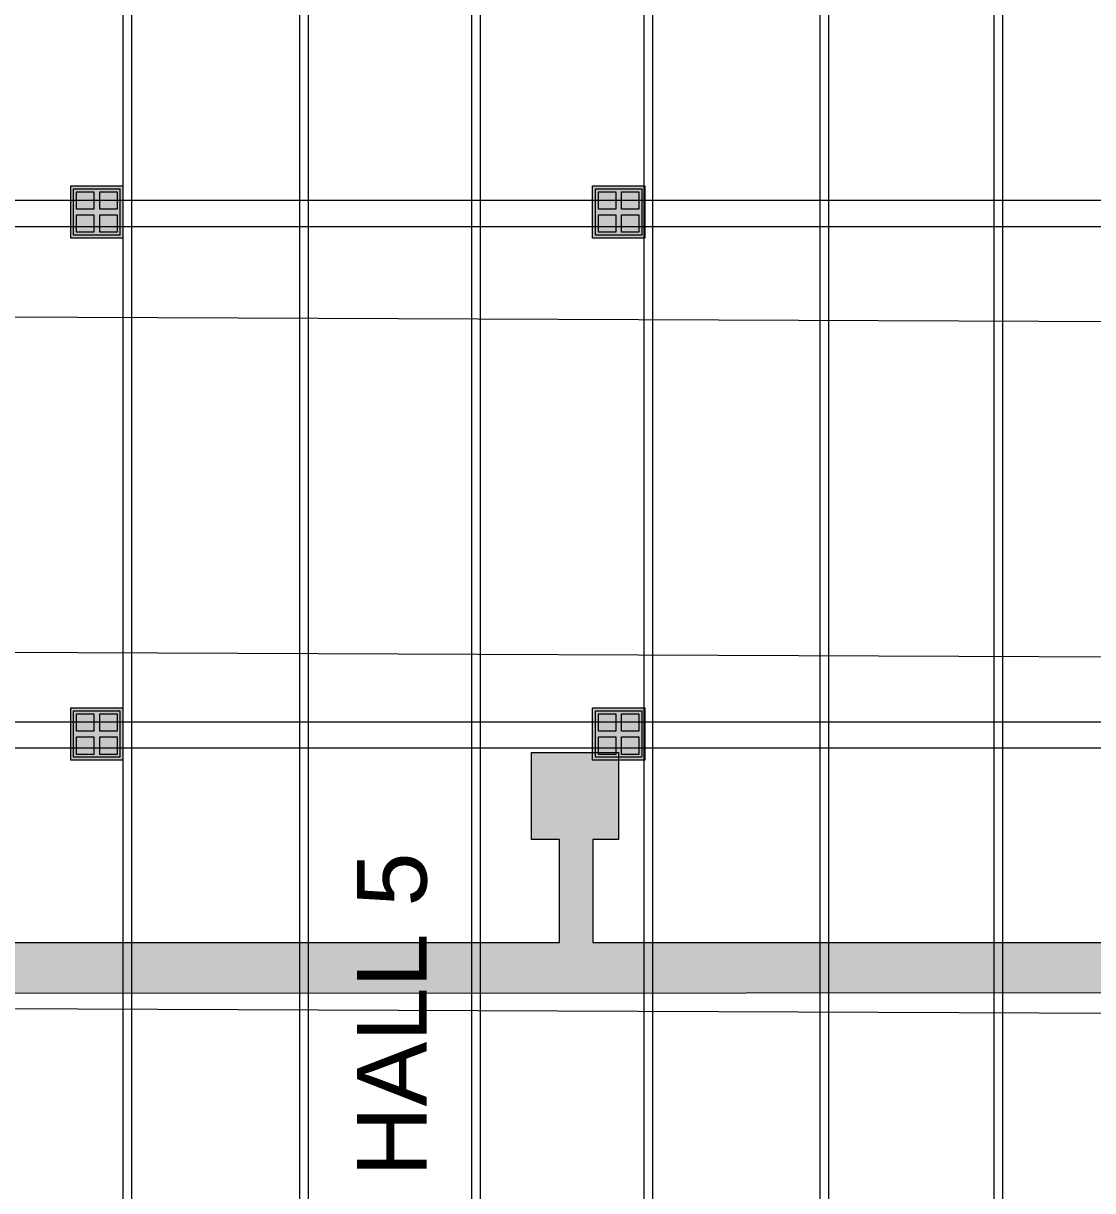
# Model space of a CAD drawing. Header units: inches. Extents: x -10671 to 1761, y -674 to 7170.
# Drawn here: x -9069 to -8331, y 5463 to 6268 of the extents above; entities that cross this region are included whole.
import ezdxf

# ---------------------------------------------------------------- set-up
doc = ezdxf.new("R2010")
doc.units = ezdxf.units.IN
doc.header["$LTSCALE"] = 19.2
doc.header["$MEASUREMENT"] = 0
for name, color, linetype, lineweight, true_color in [('DWG-bldg-utility box', 3, 'Continuous', 18, 0x00ff00), ('Venue-Ceiling-HVAC', 7, 'Continuous', 5, 0xbbbbbb), ('Venue-Rigging Steel-High', 7, 'Continuous', 5, 0x800000), ('Venue-Rigging Steel-Low', 7, 'Continuous', 5, 0x0000dd)]:
    doc.layers.add(name, color=color, linetype=linetype, lineweight=lineweight, true_color=true_color)
for name, color, linetype, lineweight in [('Venue-Ceiling-Lights Circuits', 7, 'Continuous', 5), ('Venue-Floor Pockets', 7, 'Continuous', 5), ('Venue-Text-Room ID', 7, 'Continuous', 5)]:
    doc.layers.add(name, color=color, linetype=linetype, lineweight=lineweight)
doc.styles.add('Arial', font='Arial')

# ---------------------------------------------------------------- blocks, each defined once
blk = doc.blocks.new('FLOORBOX')
at = {"layer": 'Venue-Floor Pockets', "linetype": 'Continuous', "lineweight": 0, "true_color": 0xaaaaaa}
blk.add_hatch(color=253, dxfattribs=at).paths.add_polyline_path([(-18, 18), (18, 18), (18, -18), (-18, -18)])
at = {"layer": 'Venue-Floor Pockets', "linetype": 'Continuous', "lineweight": 0, "true_color": 0xbbbbbb}
blk.add_hatch(color=9, dxfattribs=at).paths.add_polyline_path([(-16, 16), (16, 16), (16, -16), (-16, -16)])
at = {"layer": 'Venue-Floor Pockets', "linetype": 'Continuous', "lineweight": 0, "true_color": 0xdddddd}
for points in [[(-14, 14), (-2, 14), (-2, 2), (-14, 2)], [(2, 14), (14, 14), (14, 2), (2, 2)], [(-14, -2), (-2, -2), (-2, -14), (-14, -14)], [(2, -2), (14, -2), (14, -14), (2, -14)]]:
    blk.add_hatch(color=254, dxfattribs=at).paths.add_polyline_path(points)
at = {"layer": 'Venue-Floor Pockets', "color": 7, "linetype": 'Continuous', "lineweight": 5, "flags": 128}
for points in [[(-18, 18), (18, 18), (18, -18), (-18, -18)], [(-16, 16), (16, 16), (16, -16), (-16, -16)], [(-14, 14), (-2, 14), (-2, 2), (-14, 2)], [(2, 14), (14, 14), (14, 2), (2, 2)], [(-14, -2), (-2, -2), (-2, -14), (-14, -14)], [(2, -2), (14, -2), (14, -14), (2, -14)]]:
    blk.add_lwpolyline(points, close=True, dxfattribs=at)

msp = doc.modelspace()

# ---------------------------------------------------------------- hatches: boundary and pattern name
at = {"layer": 'Venue-Ceiling-HVAC', "linetype": 'Continuous', "lineweight": 0, "true_color": 0xbbbbbb}
msp.add_hatch(color=9, dxfattribs=at).paths.add_polyline_path([(-9581.34, 5599.26), (-9581.74, 5705.54), (-9599.48, 5705.54), (-9599.48, 5765.54), (-9539.48, 5765.54), (-9539.48, 5705.54), (-9557.33, 5705.54), (-9557.33, 5634.63), (-9145.78, 5634.63), (-9145.78, 5705.6), (-9164.97, 5705.6), (-9164.97, 5765.57), (-9104.92, 5765.57), (-9104.92, 5705.6), (-9122.64, 5705.6), (-9122.64, 5634.64), (-8699.14, 5634.64), (-8699.14, 5705.47), (-8718.34, 5705.47), (-8718.34, 5765.58), (-8658.36, 5765.54), (-8658.36, 5705.54), (-8676.11, 5705.54), (-8676.11, 5634.64), (-8250.36, 5634.64), (-8250.36, 5705.54), (-8269.57, 5705.54), (-8269.57, 5765.54), (-8209.57, 5765.54), (-8209.57, 5705.54), (-8227.35, 5705.54), (-8227.35, 5634.73), (-7816.69, 5634.73), (-7816.69, 5705.54), (-7835.88, 5705.54), (-7835.88, 5765.54), (-7775.88, 5765.54), (-7775.88, 5705.54), (-7793.31, 5705.54), (-7793.31, 5634.73), (-7559.34, 5635.22), (-7559.34, 5599.85)])

# ---------------------------------------------------------------- linework, layer by layer
at = {"layer": 'Venue-Ceiling-HVAC', "flags": 128}
for points in [[(-9122.64, 5634.64), (-8699.14, 5634.64), (-8699.14, 5705.47), (-8718.34, 5705.47), (-8718.34, 5765.58), (-8658.36, 5765.54), (-8658.36, 5705.54), (-8676.11, 5705.54), (-8676.11, 5634.64), (-8250.36, 5634.64)], [(-7559.34, 5599.85), (-9581.34, 5599.26)]]:
    msp.add_lwpolyline(points, dxfattribs=at)
at = {"layer": 'Venue-Ceiling-Lights Circuits', "color": 7, "linetype": 'Continuous', "lineweight": 5}
for p, q in [((-7466.2, 6058.9), (-10211.82, 6070.41)), ((-7466.2, 5827.72), (-10211.82, 5839.23)), ((-7466.2, 5582.07), (-10211.82, 5593.58))]:
    msp.add_line(p, q, dxfattribs=at)
at = {"layer": 'Venue-Rigging Steel-High'}
for p, q in [((-9000.34, 6841.36), (-9000.34, 3990.43)), ((-9000.34, 6841.36), (-9000.34, 3990.43)), ((-8994.34, 6841.36), (-8994.34, 3990.43)), ((-8994.34, 6841.36), (-8994.34, 3990.43)), ((-8878.44, 6841.36), (-8878.44, 3990.43)), ((-8872.44, 6841.36), (-8872.44, 3990.43)), ((-8759.69, 6841.36), (-8759.69, 3990.43)), ((-8753.69, 6841.36), (-8753.69, 3990.43)), ((-8640.98, 6841.36), (-8640.98, 3990.43)), ((-8634.98, 6841.36), (-8634.98, 3990.43)), ((-8519.47, 6841.36), (-8519.47, 3990.43)), ((-8513.47, 6841.36), (-8513.47, 3990.43)), ((-8399.49, 6841.36), (-8399.49, 3990.43)), ((-8393.49, 6841.36), (-8393.49, 3990.43))]:
    msp.add_line(p, q, dxfattribs=at)
at = {"layer": 'Venue-Rigging Steel-Low'}
for p, q in [((-7573.48, 6146.14), (-9700.72, 6146.14)), ((-7573.48, 6128.14), (-9700.72, 6128.14)), ((-7573.48, 5786.49), (-9700.72, 5786.49)), ((-7573.48, 5768.49), (-9700.72, 5768.49))]:
    msp.add_line(p, q, dxfattribs=at)

# ---------------------------------------------------------------- block references
at = {"layer": 'DWG-bldg-utility box', "rotation": 90}
for p in [(-9018.26, 6138.29), (-8658.26, 6138.29), (-9018.26, 5778.29), (-8658.26, 5778.29)]:
    msp.add_blockref('FLOORBOX', p, dxfattribs=at)

# ---------------------------------------------------------------- texts
at = {"layer": 'Venue-Text-Room ID', "insert": (-8814.37, 5584.81), "char_height": 48, "attachment_point": 5, "rotation": 90, "line_spacing_factor": 0.970891, "style": 'Arial'}
msp.add_mtext('HALL 5', dxfattribs=at)

doc.saveas('drawing.dxf')
